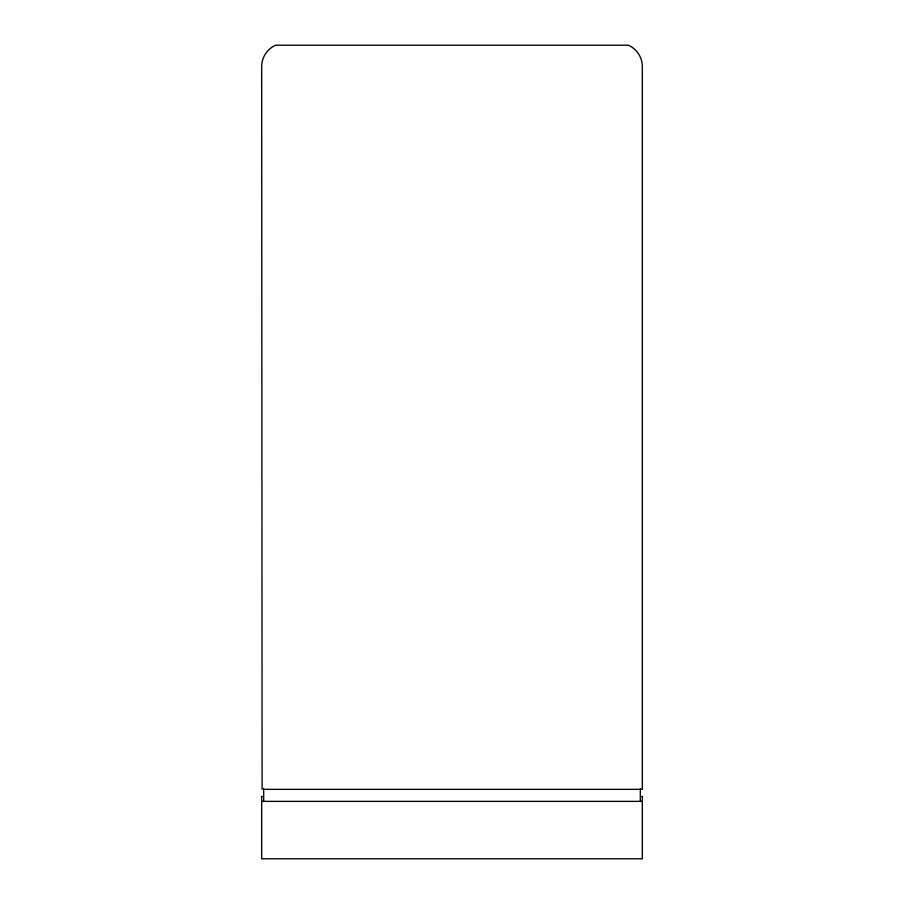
<?xml version="1.0" encoding="UTF-8"?>
<svg xmlns="http://www.w3.org/2000/svg" width="904" height="904" viewBox="0 0 904 904"><rect width="100%" height="100%" fill="white"/><g stroke="black" fill="none" stroke-linecap="round" stroke-linejoin="round"><path stroke-width="1.36" d="M262.103 789.35L261.674 66.421C261.674 57.37 267.347 48.726 275.697 45.2L628.303 45.2C636.653 48.726 642.326 57.37 642.326 66.421L642.326 789.35L263.685 789.35M263.403 796.458L261.674 796.458L261.674 858.8L642.326 858.8L642.326 796.458L640.597 796.458M261.674 801.373L642.326 801.373M640.314 788.435L640.314 801.373M263.685 788.435L263.685 801.373"/></g></svg>
